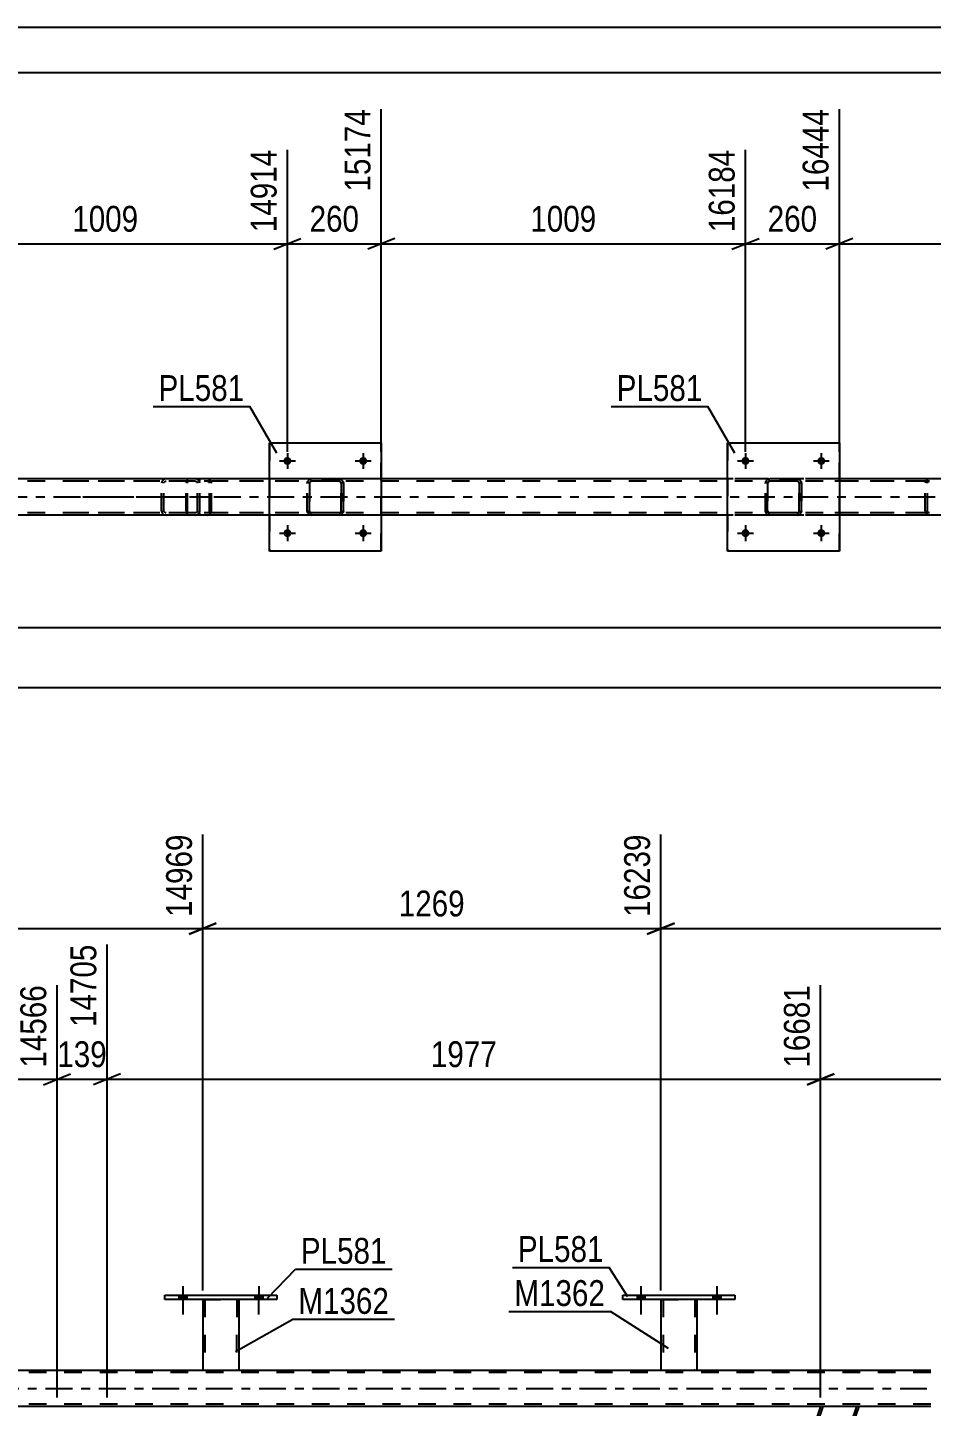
# Model space of a CAD drawing. Header units: millimetres. Extents: x 0 to 841, y 0 to 594.
# Drawn here: x 644.6 to 744.8, y 441.2 to 594 of the extents above; entities that cross this region are included whole.
import ezdxf

# ---------------------------------------------------------------- set-up
doc = ezdxf.new("R2010")
doc.units = ezdxf.units.MM
doc.linetypes.add('DXK_LINE_DOT2', pattern=[3.9198, 1.9599, -1.9599])
doc.linetypes.add('DXK_LINE_DOT3', pattern=[5.9187, 2.979, -0.9799, 0.9799, -0.9799])
doc.styles.add('Arial Narrow', font='ARIALN.TTF', dxfattribs={"height": 0.2})

# ---------------------------------------------------------------- blocks, each defined once
blk = doc.blocks.new('Unknown-122573578-1135 - 10973')
at = {"color": 5, "linetype": 'Continuous'}
for p, q in [((841, 594), (0, 594)), ((836, 589), (5, 589))]:
    blk.add_line(p, q, dxfattribs=at)
blk = doc.blocks.new('Part-122573578-2639 - 2500')
at = {"color": 7, "linetype": 'DXK_LINE_DOT2'}
for p, q in [((675.93, 543.94), (676.12, 543.97)), ((676.12, 543.97), (675.93, 543.94)), ((679.16, 543.97), (676.12, 543.97)), ((679.16, 543.97), (679.34, 543.94)), ((679.34, 543.94), (679.16, 543.97)), ((675.64, 543.49), (675.67, 543.68)), ((675.67, 543.68), (675.64, 543.49)), ((675.64, 540.45), (675.64, 543.49)), ((675.64, 543.49), (675.64, 543.49)), ((675.64, 540.45), (675.64, 543.49)), ((675.88, 543.49), (675.9, 543.59)), ((675.89, 543.59), (675.88, 543.49)), ((675.88, 540.45), (675.88, 543.49)), ((675.88, 543.49), (675.88, 543.49)), ((675.88, 543.49), (675.88, 540.45)), ((675.95, 543.66), (675.89, 543.59)), ((675.9, 543.59), (675.95, 543.66)), ((675.93, 543.94), (675.93, 543.94)), ((675.95, 543.66), (676.03, 543.72)), ((676.02, 543.72), (675.95, 543.66)), ((676.12, 543.73), (676.02, 543.72)), ((676.03, 543.72), (676.12, 543.73)), ((679.16, 543.73), (676.12, 543.73)), ((679.16, 543.73), (679.25, 543.72)), ((679.25, 543.72), (679.16, 543.73)), ((679.25, 543.72), (679.25, 543.72)), ((679.25, 543.72), (679.33, 543.66)), ((679.33, 543.66), (679.25, 543.72)), ((679.33, 543.66), (679.38, 543.59)), ((679.38, 543.59), (679.33, 543.66)), ((679.38, 543.59), (679.4, 543.49)), ((679.4, 543.49), (679.38, 543.59)), ((679.4, 540.45), (679.4, 543.49)), ((679.4, 543.49), (679.4, 543.49)), ((679.4, 543.49), (679.4, 540.45)), ((679.6, 543.68), (679.64, 543.49)), ((679.64, 543.49), (679.6, 543.68)), ((679.64, 540.45), (679.64, 543.49)), ((679.64, 543.49), (679.64, 543.49)), ((679.64, 543.49), (679.64, 540.45)), ((675.64, 540.45), (675.64, 540.45)), ((675.67, 540.27), (675.64, 540.45)), ((675.64, 540.45), (675.67, 540.27)), ((675.88, 540.45), (675.88, 540.45)), ((675.9, 540.36), (675.88, 540.45)), ((675.88, 540.45), (675.89, 540.36)), ((675.89, 540.36), (675.95, 540.28)), ((675.95, 540.28), (675.9, 540.36)), ((675.93, 540.01), (675.93, 540.01)), ((676.12, 539.97), (675.93, 540.01)), ((675.93, 540.01), (676.12, 539.97)), ((676.03, 540.23), (675.95, 540.28)), ((675.95, 540.28), (676.02, 540.23)), ((676.02, 540.23), (676.12, 540.21)), ((676.12, 540.21), (676.03, 540.23)), ((679.16, 540.21), (676.12, 540.21)), ((679.16, 539.97), (676.12, 539.97)), ((679.25, 540.23), (679.16, 540.21)), ((679.16, 540.21), (679.25, 540.23)), ((679.34, 540.01), (679.16, 539.97)), ((679.16, 539.97), (679.34, 540.01)), ((679.33, 540.28), (679.25, 540.23)), ((679.25, 540.23), (679.33, 540.28)), ((679.25, 540.23), (679.25, 540.23)), ((679.38, 540.36), (679.33, 540.28)), ((679.33, 540.28), (679.38, 540.36)), ((679.4, 540.45), (679.38, 540.36)), ((679.38, 540.36), (679.4, 540.45)), ((679.4, 540.45), (679.4, 540.45)), ((679.64, 540.45), (679.6, 540.27)), ((679.6, 540.27), (679.64, 540.45)), ((679.64, 540.45), (679.64, 540.45))]:
    blk.add_line(p, q, dxfattribs=at)
at = {"color": 7, "linetype": 'DXK_LINE_DOT3'}
blk.add_line((677.64, 541.97), (677.63, 541.97), dxfattribs=at)
at = {"color": 7, "linetype": 'DXK_LINE_DOT2'}
for centre, start, end in [((676.12, 543.49), 112.5, 157.5), ((676.12, 543.49), 112.5, 157.5), ((679.16, 543.49), 22.5, 67.5), ((679.16, 543.49), 22.5, 67.5), ((676.12, 540.45), 202.5, 247.5), ((676.12, 540.45), 202.5, 247.5), ((679.16, 540.45), 292.5, 337.5), ((679.16, 540.45), 292.5, 337.5)]:
    blk.add_arc(centre, 0.48, start, end, dxfattribs=at)
blk = doc.blocks.new('Part-122573578-2550 - 2500')
at = {"color": 7, "linetype": 'DXK_LINE_DOT2'}
for p, q in [((756.34, 543.98), (214.57, 543.98)), ((683.84, 543.98), (671.44, 543.98)), ((734.6, 543.98), (722.2, 543.98)), ((756.34, 543.74), (103.01, 543.74)), ((756.34, 540.22), (103.01, 540.22)), ((756.34, 539.98), (214.57, 539.98)), ((683.84, 539.98), (671.44, 539.98)), ((734.6, 539.98), (722.2, 539.98))]:
    blk.add_line(p, q, dxfattribs=at)
at = {"color": 2, "linetype": 'Continuous'}
for p, q in [((671.44, 543.98), (633.07, 543.98)), ((722.2, 543.98), (683.84, 543.98)), ((756.34, 543.98), (734.6, 543.98)), ((671.44, 539.98), (633.07, 539.98)), ((722.2, 539.98), (683.84, 539.98)), ((756.34, 539.98), (734.6, 539.98))]:
    blk.add_line(p, q, dxfattribs=at)
at = {"color": 7, "linetype": 'DXK_LINE_DOT3'}
blk.add_line((103.01, 541.98), (756.34, 541.98), dxfattribs=at)
blk = doc.blocks.new('Part-122573578-2638 - 2500')
at = {"color": 2, "linetype": 'Continuous'}
for p, q in [((671.44, 535.97), (671.44, 547.97)), ((671.44, 547.97), (671.44, 547.97)), ((671.44, 547.97), (683.84, 547.97)), ((683.84, 547.97), (683.84, 535.97)), ((671.44, 535.97), (671.44, 535.97)), ((683.84, 535.97), (671.44, 535.97))]:
    blk.add_line(p, q, dxfattribs=at)
at = {"color": 7, "linetype": 'DXK_LINE_DOT2'}
for p, q in [((671.44, 547.97), (671.44, 535.97)), ((671.44, 547.97), (671.44, 547.97)), ((683.84, 535.97), (683.84, 547.97)), ((671.44, 535.97), (671.44, 535.97))]:
    blk.add_line(p, q, dxfattribs=at)
blk = doc.blocks.new('Bolt-122573578-2582 - 2500')
at = {"linetype": 'Continuous'}
for points in [[(723.76, 545.97), (723.77, 546.07), (723.8, 546.15), (723.84, 546.23), (723.91, 546.3), (723.98, 546.36), (724.06, 546.39), (724.15, 546.41), (724.25, 546.41), (724.34, 546.39), (724.42, 546.36), (724.5, 546.3), (724.56, 546.23), (724.6, 546.15), (724.63, 546.07), (724.64, 545.97), (724.63, 545.88), (724.6, 545.8), (724.56, 545.72), (724.5, 545.65), (724.42, 545.59), (724.34, 545.56), (724.25, 545.54), (724.15, 545.54), (724.06, 545.56), (723.98, 545.59), (723.91, 545.65), (723.84, 545.72), (723.8, 545.8), (723.77, 545.88)], [(732.16, 545.97), (732.17, 546.07), (732.2, 546.15), (732.24, 546.23), (732.31, 546.3), (732.38, 546.36), (732.46, 546.39), (732.55, 546.41), (732.65, 546.41), (732.74, 546.39), (732.82, 546.36), (732.9, 546.3), (732.96, 546.23), (733, 546.15), (733.03, 546.07), (733.04, 545.97), (733.03, 545.88), (733, 545.8), (732.96, 545.72), (732.9, 545.65), (732.82, 545.59), (732.74, 545.56), (732.65, 545.54), (732.55, 545.54), (732.46, 545.56), (732.38, 545.59), (732.31, 545.65), (732.24, 545.72), (732.2, 545.8), (732.17, 545.88)]]:
    blk.add_hatch(color=1, dxfattribs=at).paths.add_polyline_path(points)
at = {"color": 1, "linetype": 'Continuous'}
for p, q in [((723.32, 545.97), (725.08, 545.97)), ((724.2, 546.85), (724.2, 545.09)), ((731.72, 545.97), (733.48, 545.97)), ((732.6, 546.85), (732.6, 545.09))]:
    blk.add_line(p, q, dxfattribs=at)
blk = doc.blocks.new('Bolt-122573578-2583 - 2500')
at = {"linetype": 'Continuous'}
for points in [[(723.76, 537.97), (723.77, 538.07), (723.8, 538.15), (723.84, 538.23), (723.91, 538.3), (723.98, 538.36), (724.06, 538.39), (724.15, 538.41), (724.25, 538.41), (724.34, 538.39), (724.42, 538.36), (724.5, 538.3), (724.56, 538.23), (724.6, 538.15), (724.63, 538.07), (724.64, 537.97), (724.63, 537.88), (724.6, 537.8), (724.56, 537.72), (724.5, 537.65), (724.42, 537.59), (724.34, 537.56), (724.25, 537.54), (724.15, 537.54), (724.06, 537.56), (723.98, 537.59), (723.91, 537.65), (723.84, 537.72), (723.8, 537.8), (723.77, 537.88)], [(732.16, 537.97), (732.17, 538.07), (732.2, 538.15), (732.24, 538.23), (732.31, 538.3), (732.38, 538.36), (732.46, 538.39), (732.55, 538.41), (732.65, 538.41), (732.74, 538.39), (732.82, 538.36), (732.9, 538.3), (732.96, 538.23), (733, 538.15), (733.03, 538.07), (733.04, 537.97), (733.03, 537.88), (733, 537.8), (732.96, 537.72), (732.9, 537.65), (732.82, 537.59), (732.74, 537.56), (732.65, 537.54), (732.55, 537.54), (732.46, 537.56), (732.38, 537.59), (732.31, 537.65), (732.24, 537.72), (732.2, 537.8), (732.17, 537.88)]]:
    blk.add_hatch(color=1, dxfattribs=at).paths.add_polyline_path(points)
at = {"color": 1, "linetype": 'Continuous'}
for p, q in [((723.32, 537.97), (725.08, 537.97)), ((724.2, 538.85), (724.2, 537.09)), ((731.72, 537.97), (733.48, 537.97)), ((732.6, 538.85), (732.6, 537.09))]:
    blk.add_line(p, q, dxfattribs=at)
blk = doc.blocks.new('Bolt-122573578-2584 - 2500')
at = {"linetype": 'Continuous'}
for points in [[(673, 545.97), (673.01, 546.07), (673.04, 546.15), (673.08, 546.23), (673.14, 546.3), (673.22, 546.36), (673.3, 546.39), (673.39, 546.41), (673.48, 546.41), (673.57, 546.39), (673.66, 546.36), (673.73, 546.3), (673.79, 546.23), (673.84, 546.15), (673.87, 546.07), (673.88, 545.97), (673.87, 545.88), (673.84, 545.8), (673.79, 545.72), (673.73, 545.65), (673.66, 545.59), (673.57, 545.56), (673.48, 545.54), (673.39, 545.54), (673.3, 545.56), (673.22, 545.59), (673.14, 545.65), (673.08, 545.72), (673.04, 545.8), (673.01, 545.88)], [(681.4, 545.97), (681.41, 546.07), (681.44, 546.15), (681.48, 546.23), (681.54, 546.3), (681.62, 546.36), (681.7, 546.39), (681.79, 546.41), (681.88, 546.41), (681.97, 546.39), (682.06, 546.36), (682.13, 546.3), (682.19, 546.23), (682.24, 546.15), (682.27, 546.07), (682.28, 545.97), (682.27, 545.88), (682.24, 545.8), (682.19, 545.72), (682.13, 545.65), (682.06, 545.59), (681.97, 545.56), (681.88, 545.54), (681.79, 545.54), (681.7, 545.56), (681.62, 545.59), (681.54, 545.65), (681.48, 545.72), (681.44, 545.8), (681.41, 545.88)]]:
    blk.add_hatch(color=1, dxfattribs=at).paths.add_polyline_path(points)
at = {"color": 1, "linetype": 'Continuous'}
for p, q in [((672.56, 545.97), (674.32, 545.97)), ((673.44, 546.85), (673.44, 545.09)), ((680.96, 545.97), (682.72, 545.97)), ((681.84, 546.85), (681.84, 545.09))]:
    blk.add_line(p, q, dxfattribs=at)
blk = doc.blocks.new('Bolt-122573578-2585 - 2500')
at = {"linetype": 'Continuous'}
for points in [[(673, 537.97), (673.01, 538.07), (673.04, 538.15), (673.08, 538.23), (673.14, 538.3), (673.22, 538.36), (673.3, 538.39), (673.39, 538.41), (673.48, 538.41), (673.57, 538.39), (673.66, 538.36), (673.73, 538.3), (673.79, 538.23), (673.84, 538.15), (673.87, 538.07), (673.88, 537.97), (673.87, 537.88), (673.84, 537.8), (673.79, 537.72), (673.73, 537.65), (673.66, 537.59), (673.57, 537.56), (673.48, 537.54), (673.39, 537.54), (673.3, 537.56), (673.22, 537.59), (673.14, 537.65), (673.08, 537.72), (673.04, 537.8), (673.01, 537.88)], [(681.4, 537.97), (681.41, 538.07), (681.44, 538.15), (681.48, 538.23), (681.54, 538.3), (681.62, 538.36), (681.7, 538.39), (681.79, 538.41), (681.88, 538.41), (681.97, 538.39), (682.06, 538.36), (682.13, 538.3), (682.19, 538.23), (682.24, 538.15), (682.27, 538.07), (682.28, 537.97), (682.27, 537.88), (682.24, 537.8), (682.19, 537.72), (682.13, 537.65), (682.06, 537.59), (681.97, 537.56), (681.88, 537.54), (681.79, 537.54), (681.7, 537.56), (681.62, 537.59), (681.54, 537.65), (681.48, 537.72), (681.44, 537.8), (681.41, 537.88)]]:
    blk.add_hatch(color=1, dxfattribs=at).paths.add_polyline_path(points)
at = {"color": 1, "linetype": 'Continuous'}
for p, q in [((672.56, 537.97), (674.32, 537.97)), ((673.44, 538.85), (673.44, 537.09)), ((680.96, 537.97), (682.72, 537.97)), ((681.84, 538.85), (681.84, 537.09))]:
    blk.add_line(p, q, dxfattribs=at)
blk = doc.blocks.new('Part-122573578-2632 - 2500')
at = {"color": 2, "linetype": 'Continuous'}
for p, q in [((722.2, 535.97), (722.2, 547.97)), ((722.2, 547.97), (722.2, 547.97)), ((722.2, 547.97), (734.6, 547.97)), ((734.6, 547.97), (734.6, 535.97)), ((722.2, 535.97), (722.2, 535.97)), ((734.6, 535.97), (722.2, 535.97))]:
    blk.add_line(p, q, dxfattribs=at)
at = {"color": 7, "linetype": 'DXK_LINE_DOT2'}
for p, q in [((722.2, 547.97), (722.2, 535.97)), ((722.2, 547.97), (722.2, 547.97)), ((734.6, 535.97), (734.6, 547.97)), ((722.2, 535.97), (722.2, 535.97))]:
    blk.add_line(p, q, dxfattribs=at)
blk = doc.blocks.new('Part-122573578-2633 - 2500')
at = {"color": 7, "linetype": 'DXK_LINE_DOT2'}
for p, q in [((726.7, 543.94), (726.88, 543.97)), ((726.88, 543.97), (726.7, 543.94)), ((729.92, 543.97), (726.88, 543.97)), ((729.92, 543.97), (730.1, 543.94)), ((730.1, 543.94), (729.92, 543.97)), ((726.4, 543.49), (726.44, 543.68)), ((726.44, 543.68), (726.4, 543.49)), ((726.4, 540.45), (726.4, 543.49)), ((726.4, 543.49), (726.4, 543.49)), ((726.4, 540.45), (726.4, 543.49)), ((726.64, 543.49), (726.66, 543.59)), ((726.66, 543.59), (726.64, 543.49)), ((726.64, 540.45), (726.64, 543.49)), ((726.64, 543.49), (726.64, 543.49)), ((726.64, 543.49), (726.64, 540.45)), ((726.66, 543.59), (726.71, 543.66)), ((726.71, 543.66), (726.66, 543.59)), ((726.7, 543.94), (726.7, 543.94)), ((726.71, 543.66), (726.79, 543.72)), ((726.79, 543.72), (726.71, 543.66)), ((726.79, 543.72), (726.88, 543.73)), ((726.88, 543.73), (726.79, 543.72)), ((729.92, 543.73), (726.88, 543.73)), ((729.92, 543.73), (730.01, 543.72)), ((730.01, 543.72), (729.92, 543.73)), ((730.01, 543.72), (730.01, 543.72)), ((730.01, 543.72), (730.09, 543.66)), ((730.09, 543.66), (730.01, 543.72)), ((730.09, 543.66), (730.14, 543.59)), ((730.14, 543.59), (730.09, 543.66)), ((730.14, 543.59), (730.16, 543.49)), ((730.16, 543.49), (730.14, 543.59)), ((730.16, 540.45), (730.16, 543.49)), ((730.16, 543.49), (730.16, 543.49)), ((730.16, 543.49), (730.16, 540.45)), ((730.36, 543.68), (730.4, 543.49)), ((730.4, 543.49), (730.36, 543.68)), ((730.4, 540.45), (730.4, 543.49)), ((730.4, 543.49), (730.4, 543.49)), ((730.4, 543.49), (730.4, 540.45)), ((726.4, 540.45), (726.4, 540.45)), ((726.44, 540.27), (726.4, 540.45)), ((726.4, 540.45), (726.44, 540.27)), ((726.64, 540.45), (726.64, 540.45)), ((726.66, 540.36), (726.64, 540.45)), ((726.64, 540.45), (726.66, 540.36)), ((726.71, 540.28), (726.66, 540.36)), ((726.66, 540.36), (726.71, 540.28)), ((726.7, 540.01), (726.7, 540.01)), ((726.88, 539.97), (726.7, 540.01)), ((726.7, 540.01), (726.88, 539.97)), ((726.79, 540.23), (726.71, 540.28)), ((726.71, 540.28), (726.79, 540.23)), ((726.88, 540.21), (726.79, 540.23)), ((726.79, 540.23), (726.88, 540.21)), ((729.92, 540.21), (726.88, 540.21)), ((729.92, 539.97), (726.88, 539.97)), ((730.01, 540.23), (729.92, 540.21)), ((729.92, 540.21), (730.01, 540.23)), ((730.1, 540.01), (729.92, 539.97)), ((729.92, 539.97), (730.1, 540.01)), ((730.09, 540.28), (730.01, 540.23)), ((730.01, 540.23), (730.09, 540.28)), ((730.01, 540.23), (730.01, 540.23)), ((730.14, 540.36), (730.09, 540.28)), ((730.09, 540.28), (730.14, 540.36)), ((730.16, 540.45), (730.14, 540.36)), ((730.14, 540.36), (730.16, 540.45)), ((730.16, 540.45), (730.16, 540.45)), ((730.4, 540.45), (730.36, 540.27)), ((730.36, 540.27), (730.4, 540.45)), ((730.4, 540.45), (730.4, 540.45))]:
    blk.add_line(p, q, dxfattribs=at)
at = {"color": 7, "linetype": 'DXK_LINE_DOT3'}
blk.add_line((728.4, 541.97), (728.4, 541.97), dxfattribs=at)
at = {"color": 7, "linetype": 'DXK_LINE_DOT2'}
for centre, start, end in [((726.88, 543.49), 112.5, 157.5), ((726.88, 543.49), 112.5, 157.5), ((729.92, 543.49), 22.5, 67.5), ((729.92, 543.49), 22.5, 67.5), ((726.88, 540.45), 202.5, 247.5), ((726.88, 540.45), 202.5, 247.5), ((729.92, 540.45), 292.5, 337.5), ((729.92, 540.45), 292.5, 337.5)]:
    blk.add_arc(centre, 0.48, start, end, dxfattribs=at)
blk = doc.blocks.new('Part-122573578-2695 - 2500')
at = {"color": 7, "linetype": 'DXK_LINE_DOT2'}
for p, q in [((747.83, 543.98), (733.77, 543.98)), ((744.61, 543.98), (744.42, 543.94)), ((748.02, 543.94), (747.83, 543.98)), ((747.83, 543.74), (733.77, 543.74)), ((744.14, 543.67), (744.11, 543.5)), ((744.11, 540.46), (744.11, 543.5)), ((744.15, 543.68), (744.14, 543.67)), ((744.36, 543.5), (744.38, 543.59)), ((744.36, 540.46), (744.36, 543.5)), ((744.38, 543.59), (744.43, 543.67)), ((744.43, 543.67), (744.52, 543.72)), ((744.52, 543.72), (744.61, 543.74)), ((747.83, 543.74), (747.93, 543.72)), ((747.93, 543.72), (748.01, 543.67)), ((748.01, 543.67), (748.06, 543.59)), ((748.06, 543.59), (748.08, 543.5)), ((748.08, 540.46), (748.08, 543.5)), ((748.3, 543.67), (748.3, 543.68)), ((748.34, 543.5), (748.3, 543.67)), ((748.34, 540.46), (748.34, 543.5)), ((747.83, 540.22), (733.77, 540.22)), ((747.83, 539.98), (733.77, 539.98)), ((744.11, 540.46), (744.15, 540.27)), ((744.38, 540.36), (744.36, 540.46)), ((744.43, 540.29), (744.38, 540.36)), ((744.42, 540.01), (744.61, 539.98)), ((744.52, 540.23), (744.43, 540.29)), ((744.61, 540.22), (744.52, 540.23)), ((747.93, 540.23), (747.83, 540.22)), ((747.83, 539.98), (748.02, 540.01)), ((748.01, 540.29), (747.93, 540.23)), ((748.06, 540.36), (748.01, 540.29)), ((748.08, 540.46), (748.06, 540.36)), ((748.3, 540.27), (748.34, 540.46))]:
    blk.add_line(p, q, dxfattribs=at)
for centre, start, end in [((744.6, 543.48), 110.9282, 155.8647), ((747.85, 543.48), 24.1353, 69.0718), ((744.6, 540.47), 204.1353, 249.0718), ((747.85, 540.47), 290.9282, 335.8647)]:
    blk.add_arc(centre, 0.495, start, end, dxfattribs=at)
blk = doc.blocks.new('Part-122573578-2702 - 2500')
at = {"color": 7, "linetype": 'DXK_LINE_DOT2'}
for p, q in [((663.21, 543.98), (649.15, 543.98)), ((660, 543.98), (659.81, 543.94)), ((663.41, 543.94), (663.21, 543.98)), ((663.21, 543.74), (649.15, 543.74)), ((659.53, 543.67), (659.49, 543.5)), ((659.49, 540.46), (659.49, 543.5)), ((659.53, 543.68), (659.53, 543.67)), ((659.75, 543.5), (659.76, 543.59)), ((659.75, 540.46), (659.75, 543.5)), ((659.76, 543.59), (659.82, 543.67)), ((659.82, 543.67), (659.9, 543.72)), ((659.9, 543.72), (660, 543.74)), ((663.21, 543.74), (663.31, 543.72)), ((663.31, 543.72), (663.39, 543.67)), ((663.39, 543.67), (663.45, 543.59)), ((663.45, 543.59), (663.47, 543.5)), ((663.47, 540.46), (663.47, 543.5)), ((663.69, 543.67), (663.68, 543.68)), ((663.72, 543.5), (663.69, 543.67)), ((663.72, 540.46), (663.72, 543.5)), ((663.21, 540.22), (649.15, 540.22)), ((663.21, 539.98), (649.15, 539.98)), ((659.49, 540.46), (659.53, 540.27)), ((659.76, 540.36), (659.75, 540.46)), ((659.82, 540.29), (659.76, 540.36)), ((659.81, 540.01), (660, 539.98)), ((659.9, 540.23), (659.82, 540.29)), ((660, 540.22), (659.9, 540.23)), ((663.31, 540.23), (663.21, 540.22)), ((663.21, 539.98), (663.41, 540.01)), ((663.39, 540.29), (663.31, 540.23)), ((663.45, 540.36), (663.39, 540.29)), ((663.47, 540.46), (663.45, 540.36)), ((663.68, 540.27), (663.72, 540.46))]:
    blk.add_line(p, q, dxfattribs=at)
at = {"color": 7, "linetype": 'DXK_LINE_DOT3'}
blk.add_line((650.76, 541.98), (664.86, 541.98), dxfattribs=at)
at = {"color": 7, "linetype": 'DXK_LINE_DOT2'}
for centre, start, end in [((659.98, 543.48), 110.9282, 155.8647), ((663.23, 543.48), 24.1353, 69.0718), ((659.98, 540.47), 204.1353, 249.0718), ((663.23, 540.47), 290.9282, 335.8647)]:
    blk.add_arc(centre, 0.495, start, end, dxfattribs=at)
blk = doc.blocks.new('Part-122573578-2715 - 2500')
at = {"color": 7, "linetype": 'DXK_LINE_DOT2'}
for p, q in [((662.49, 543.98), (662.39, 543.94)), ((674.72, 543.98), (662.49, 543.98)), ((663.72, 543.74), (663.72, 543.98)), ((664.73, 543.94), (664.54, 543.98)), ((662.25, 543.68), (662.23, 543.5)), ((662.23, 540.46), (662.23, 543.5)), ((662.31, 543.83), (662.25, 543.68)), ((662.39, 543.94), (662.31, 543.83)), ((662.36, 543.5), (662.37, 543.59)), ((662.36, 540.46), (662.36, 543.5)), ((662.37, 543.59), (662.4, 543.67)), ((662.4, 543.67), (662.44, 543.72)), ((662.44, 543.72), (662.49, 543.74)), ((674.72, 543.74), (662.49, 543.74)), ((664.54, 543.74), (664.63, 543.72)), ((664.63, 543.72), (664.72, 543.67)), ((664.72, 543.67), (664.77, 543.59)), ((664.77, 543.59), (664.79, 543.5)), ((664.79, 540.46), (664.79, 543.5)), ((665.01, 543.67), (665, 543.68)), ((665.04, 543.5), (665.01, 543.67)), ((665.04, 540.46), (665.04, 543.5)), ((662.23, 540.46), (662.25, 540.27)), ((662.25, 540.27), (662.31, 540.12)), ((662.31, 540.12), (662.39, 540.01)), ((662.37, 540.36), (662.36, 540.46)), ((662.4, 540.29), (662.37, 540.36)), ((662.39, 540.01), (662.49, 539.98)), ((662.44, 540.23), (662.4, 540.29)), ((662.49, 540.22), (662.44, 540.23)), ((674.72, 540.22), (662.49, 540.22)), ((674.72, 539.98), (662.49, 539.98)), ((663.72, 539.98), (663.72, 540.22)), ((664.63, 540.23), (664.54, 540.22)), ((664.54, 539.98), (664.73, 540.01)), ((664.72, 540.29), (664.63, 540.23)), ((664.77, 540.36), (664.72, 540.29)), ((664.79, 540.46), (664.77, 540.36)), ((665, 540.27), (665.04, 540.46))]:
    blk.add_line(p, q, dxfattribs=at)
for centre, start, end in [((664.55, 543.48), 23.9465, 68.8966), ((664.55, 540.47), 291.1034, 336.0535)]:
    blk.add_arc(centre, 0.493, start, end, dxfattribs=at)
blk = doc.blocks.new('Bolt-122573578-3383 - 3249')
at = {"linetype": 'Continuous'}
for points in [[(712.18, 453.04), (713.06, 453.04), (713.06, 453.52), (712.18, 453.52)], [(720.58, 453.04), (721.46, 453.04), (721.46, 453.52), (720.58, 453.52)]]:
    blk.add_hatch(color=1, dxfattribs=at).paths.add_polyline_path(points)
at = {"color": 1, "linetype": 'Continuous'}
for p, q in [((712.62, 454.52), (712.62, 451.4)), ((721.02, 454.52), (721.02, 451.4)), ((712.18, 453.52), (712.18, 453.04)), ((713.06, 453.52), (713.06, 453.04)), ((720.58, 453.52), (720.58, 453.04)), ((721.46, 453.52), (721.46, 453.04))]:
    blk.add_line(p, q, dxfattribs=at)
blk = doc.blocks.new('Part-122573578-3309 - 3249')
at = {"color": 2, "linetype": 'Continuous'}
for p, q in [((90.27, 445.2), (744.75, 445.2)), ((732.52, 441.2), (229.11, 441.2)), ((744.75, 441.2), (736.75, 441.2))]:
    blk.add_line(p, q, dxfattribs=at)
at = {"color": 7, "linetype": 'DXK_LINE_DOT2'}
for p, q in [((744.75, 444.96), (90.27, 444.96)), ((744.75, 441.44), (90.27, 441.44)), ((736.75, 441.2), (732.52, 441.2))]:
    blk.add_line(p, q, dxfattribs=at)
at = {"color": 7, "linetype": 'DXK_LINE_DOT3'}
blk.add_line((90.27, 443.2), (744.75, 443.2), dxfattribs=at)
blk = doc.blocks.new('Bolt-122573578-3384 - 3249')
at = {"linetype": 'Continuous'}
for points in [[(712.18, 453.04), (713.06, 453.04), (713.06, 453.52), (712.18, 453.52)], [(720.58, 453.04), (721.46, 453.04), (721.46, 453.52), (720.58, 453.52)]]:
    blk.add_hatch(color=1, dxfattribs=at).paths.add_polyline_path(points)
at = {"color": 1, "linetype": 'Continuous'}
for p, q in [((712.62, 454.52), (712.62, 451.4)), ((721.02, 454.52), (721.02, 451.4)), ((712.18, 453.52), (712.18, 453.04)), ((713.06, 453.52), (713.06, 453.04)), ((720.58, 453.52), (720.58, 453.04)), ((721.46, 453.52), (721.46, 453.04))]:
    blk.add_line(p, q, dxfattribs=at)
blk = doc.blocks.new('Part-122573578-3436 - 3249')
at = {"color": 7, "linetype": 'DXK_LINE_DOT2'}
for p, q in [((732.78, 441.2), (690.78, 319.2)), ((736.5, 441.2), (694.5, 319.2)), ((691.74, 322.72), (690.52, 319.2)), ((694.75, 319.2), (690.52, 319.2))]:
    blk.add_line(p, q, dxfattribs=at)
at = {"color": 2, "linetype": 'Continuous'}
for p, q in [((732.52, 441.2), (691.74, 322.72)), ((736.75, 441.2), (694.75, 319.2)), ((736.75, 441.2), (732.52, 441.2))]:
    blk.add_line(p, q, dxfattribs=at)
blk = doc.blocks.new('Bolt-122573578-3496 - 3249')
at = {"linetype": 'Continuous'}
for points in [[(661.42, 453.04), (662.3, 453.04), (662.3, 453.52), (661.42, 453.52)], [(669.82, 453.04), (670.7, 453.04), (670.7, 453.52), (669.82, 453.52)]]:
    blk.add_hatch(color=1, dxfattribs=at).paths.add_polyline_path(points)
at = {"color": 1, "linetype": 'Continuous'}
for p, q in [((661.86, 454.52), (661.85, 451.4)), ((670.26, 454.52), (670.25, 451.4)), ((661.42, 453.52), (661.42, 453.04)), ((662.3, 453.52), (662.3, 453.04)), ((669.82, 453.52), (669.82, 453.04)), ((670.7, 453.52), (670.7, 453.04))]:
    blk.add_line(p, q, dxfattribs=at)
blk = doc.blocks.new('Bolt-122573578-3497 - 3249')
at = {"linetype": 'Continuous'}
for points in [[(661.42, 453.04), (662.3, 453.04), (662.3, 453.52), (661.42, 453.52)], [(669.82, 453.04), (670.7, 453.04), (670.7, 453.52), (669.82, 453.52)]]:
    blk.add_hatch(color=1, dxfattribs=at).paths.add_polyline_path(points)
at = {"color": 1, "linetype": 'Continuous'}
for p, q in [((661.86, 454.52), (661.85, 451.4)), ((670.26, 454.52), (670.25, 451.4)), ((661.42, 453.52), (661.42, 453.04)), ((662.3, 453.52), (662.3, 453.04)), ((669.82, 453.52), (669.82, 453.04)), ((670.7, 453.52), (670.7, 453.04))]:
    blk.add_line(p, q, dxfattribs=at)
blk = doc.blocks.new('Part-122573578-3529 - 3249')
at = {"color": 2, "linetype": 'Continuous'}
for p, q in [((664.06, 453.04), (664.05, 445.2)), ((668.06, 453.04), (668.05, 445.2)), ((664.05, 445.2), (668.05, 445.2))]:
    blk.add_line(p, q, dxfattribs=at)
at = {"color": 7, "linetype": 'DXK_LINE_DOT2'}
for p, q in [((664.06, 453.04), (668.06, 453.04)), ((664.06, 453.04), (664.06, 453.04)), ((664.06, 453.04), (664.06, 453.04)), ((664.3, 453.04), (664.29, 445.2)), ((667.82, 453.04), (667.81, 445.2)), ((668.06, 453.04), (668.06, 453.04)), ((668.06, 453.04), (668.06, 453.04)), ((667.8, 445.2), (667.76, 445.2)), ((667.76, 445.2), (667.8, 445.2)), ((667.81, 445.2), (667.8, 445.2)), ((667.8, 445.2), (667.81, 445.2))]:
    blk.add_line(p, q, dxfattribs=at)
blk = doc.blocks.new('Part-122573578-3534 - 3249')
at = {"color": 2, "linetype": 'Continuous'}
for p, q in [((659.86, 453.52), (672.26, 453.52)), ((659.86, 453.04), (659.86, 453.52)), ((672.26, 453.04), (659.86, 453.04)), ((672.26, 453.52), (672.26, 453.04))]:
    blk.add_line(p, q, dxfattribs=at)
blk = doc.blocks.new('Part-122573578-3539 - 3249')
at = {"color": 2, "linetype": 'Continuous'}
for p, q in [((714.82, 453.04), (714.82, 445.2)), ((718.82, 453.04), (718.82, 445.2)), ((714.82, 445.2), (718.82, 445.2))]:
    blk.add_line(p, q, dxfattribs=at)
at = {"color": 7, "linetype": 'DXK_LINE_DOT2'}
for p, q in [((714.82, 453.04), (718.82, 453.04)), ((714.82, 453.04), (714.82, 453.04)), ((714.82, 453.04), (714.82, 453.04)), ((715.06, 453.04), (715.06, 445.2)), ((718.58, 453.04), (718.58, 445.2)), ((718.82, 453.04), (718.82, 453.04)), ((718.82, 453.04), (718.82, 453.04)), ((718.56, 445.2), (718.52, 445.2)), ((718.52, 445.2), (718.56, 445.2)), ((718.58, 445.2), (718.56, 445.2)), ((718.56, 445.2), (718.58, 445.2))]:
    blk.add_line(p, q, dxfattribs=at)
blk = doc.blocks.new('Part-122573578-3544 - 3249')
at = {"color": 2, "linetype": 'Continuous'}
for p, q in [((710.62, 453.52), (723.02, 453.52)), ((710.62, 453.04), (710.62, 453.52)), ((723.02, 453.04), (710.62, 453.04)), ((723.02, 453.52), (723.02, 453.04))]:
    blk.add_line(p, q, dxfattribs=at)
blk = doc.blocks.new('StraightDimension-122573578-7326 - 2500')
at = {"color": 7, "linetype": 'Continuous'}
for p, q in [((683.84, 546.98), (683.84, 584.97)), ((724.2, 546.97), (724.2, 580.47)), ((685.34, 570.63), (682.34, 569.43)), ((683.84, 570.03), (724.2, 570.03)), ((722.7, 569.43), (725.7, 570.63))]:
    blk.add_line(p, q, dxfattribs=at)
at = {"color": 0, "linetype": 'Continuous'}
blk.add_wipeout([(723.6, 581.07), (719.4, 581.07), (719.4, 570.73), (723.6, 570.73)], dxfattribs=at)
at = {"color": 0}
blk.add_wipeout([(708.28, 570.78), (708.28, 574.98), (699.76, 574.98), (699.76, 570.78)], dxfattribs=at)
at = {"color": 3, "linetype": 'Continuous', "style": 'Arial Narrow'}
blk.add_text('16184', height=2.863, rotation=90.0002, dxfattribs=at).set_placement((723, 571.33))
at = {"color": 3, "style": 'Arial Narrow'}
blk.add_text('1009', height=2.863, dxfattribs=at).set_placement((700.36, 571.38))
blk = doc.blocks.new('StraightDimension-122573578-2791 - 2500')
at = {"color": 7, "linetype": 'Continuous'}
blk.add_line((87.45, 520.86), (794.1, 520.86), dxfattribs=at)
blk = doc.blocks.new('StraightDimension-122573578-7324 - 2500')
at = {"color": 7, "linetype": 'Continuous'}
for p, q in [((734.6, 546.98), (734.6, 584.97)), ((766.44, 546.97), (766.44, 580.47)), ((736.1, 570.63), (733.1, 569.43)), ((734.6, 570.03), (766.44, 570.03)), ((764.94, 569.43), (767.94, 570.63))]:
    blk.add_line(p, q, dxfattribs=at)
at = {"color": 0, "linetype": 'Continuous'}
blk.add_wipeout([(765.84, 581.07), (761.64, 581.07), (761.64, 570.73), (765.84, 570.73)], dxfattribs=at)
at = {"color": 0}
blk.add_wipeout([(754.78, 570.78), (754.78, 574.98), (746.26, 574.98), (746.26, 570.78)], dxfattribs=at)
at = {"color": 3, "linetype": 'Continuous', "style": 'Arial Narrow'}
blk.add_text('17453', height=2.863, rotation=90.0002, dxfattribs=at).set_placement((765.24, 571.33))
at = {"color": 3, "style": 'Arial Narrow'}
blk.add_text('1009', height=2.863, dxfattribs=at).set_placement((746.86, 571.38))
blk = doc.blocks.new('StraightDimension-122573578-7325 - 2500')
at = {"color": 7, "linetype": 'Continuous'}
for p, q in [((734.6, 546.98), (734.6, 584.97)), ((724.2, 546.97), (724.2, 580.47)), ((722.7, 569.43), (725.7, 570.63)), ((724.2, 570.03), (734.6, 570.03)), ((736.1, 570.63), (733.1, 569.43))]:
    blk.add_line(p, q, dxfattribs=at)
at = {"color": 0}
blk.add_wipeout([(732.74, 570.78), (732.74, 574.98), (726.06, 574.98), (726.06, 570.78)], dxfattribs=at)
at = {"color": 3, "style": 'Arial Narrow'}
blk.add_text('260', height=2.863, dxfattribs=at).set_placement((726.66, 571.38))
at = {"color": 0, "linetype": 'Continuous'}
blk.add_wipeout([(734, 585.57), (729.8, 585.57), (729.8, 575.23), (734, 575.23)], dxfattribs=at)
at = {"color": 3, "linetype": 'Continuous', "style": 'Arial Narrow'}
blk.add_text('16444', height=2.863, rotation=90.0002, dxfattribs=at).set_placement((733.4, 575.83))
blk = doc.blocks.new('StraightDimension-122573578-7327 - 2500')
at = {"color": 7, "linetype": 'Continuous'}
for p, q in [((683.84, 546.98), (683.84, 584.97)), ((673.44, 546.97), (673.44, 580.47)), ((671.94, 569.43), (674.94, 570.63)), ((673.44, 570.03), (683.84, 570.03)), ((685.34, 570.63), (682.34, 569.43))]:
    blk.add_line(p, q, dxfattribs=at)
at = {"color": 0}
blk.add_wipeout([(681.98, 570.78), (681.98, 574.98), (675.3, 574.98), (675.3, 570.78)], dxfattribs=at)
at = {"color": 3, "style": 'Arial Narrow'}
blk.add_text('260', height=2.863, dxfattribs=at).set_placement((675.9, 571.38))
at = {"color": 0, "linetype": 'Continuous'}
blk.add_wipeout([(683.24, 585.57), (679.04, 585.57), (679.04, 575.23), (683.24, 575.23)], dxfattribs=at)
at = {"color": 3, "linetype": 'Continuous', "style": 'Arial Narrow'}
blk.add_text('15174', height=2.863, rotation=90.0002, dxfattribs=at).set_placement((682.64, 575.83))
blk = doc.blocks.new('StraightDimension-122573578-7328 - 2500')
at = {"color": 7, "linetype": 'Continuous'}
for p, q in [((633.07, 546.98), (633.07, 584.97)), ((673.44, 546.97), (673.44, 580.47)), ((634.57, 570.63), (631.57, 569.43)), ((633.07, 570.03), (673.44, 570.03)), ((671.94, 569.43), (674.94, 570.63))]:
    blk.add_line(p, q, dxfattribs=at)
at = {"color": 0, "linetype": 'Continuous'}
blk.add_wipeout([(672.84, 581.07), (668.64, 581.07), (668.64, 570.73), (672.84, 570.73)], dxfattribs=at)
at = {"color": 0}
blk.add_wipeout([(657.51, 570.78), (657.51, 574.98), (649, 574.98), (649, 570.78)], dxfattribs=at)
at = {"color": 3, "linetype": 'Continuous', "style": 'Arial Narrow'}
blk.add_text('14914', height=2.863, rotation=90.0002, dxfattribs=at).set_placement((672.24, 571.33))
at = {"color": 3, "style": 'Arial Narrow'}
blk.add_text('1009', height=2.863, dxfattribs=at).set_placement((649.6, 571.38))
blk = doc.blocks.new('StraightDimension-122573578-7714 - 2500')
at = {"color": 7, "linetype": 'Continuous'}
blk.add_line((88.09, 527.5), (793.46, 527.5), dxfattribs=at)
blk = doc.blocks.new('StraightDimension-122573578-10275 - 3249')
at = {"color": 7, "linetype": 'Continuous'}
for p, q in [((653.46, 442.2), (653.46, 492.4)), ((647.91, 442.2), (647.91, 487.9)), ((646.41, 476.85), (649.41, 478.05)), ((647.91, 477.45), (653.46, 477.45)), ((654.96, 478.05), (651.96, 476.85))]:
    blk.add_line(p, q, dxfattribs=at)
at = {"color": 0}
blk.add_wipeout([(654.03, 478.2), (654.03, 482.4), (647.34, 482.4), (647.34, 478.2)], dxfattribs=at)
at = {"color": 3, "style": 'Arial Narrow'}
blk.add_text('139', height=2.863, dxfattribs=at).set_placement((647.94, 478.8))
at = {"color": 0, "linetype": 'Continuous'}
blk.add_wipeout([(652.86, 493), (648.66, 493), (648.66, 482.65), (652.86, 482.65)], dxfattribs=at)
at = {"color": 3, "linetype": 'Continuous', "style": 'Arial Narrow'}
blk.add_text('14705', height=2.863, rotation=90.0002, dxfattribs=at).set_placement((652.26, 483.25))
blk = doc.blocks.new('StraightDimension-122573578-4112 - 3249')
at = {"color": 7, "linetype": 'Continuous'}
for p, q in [((714.82, 454.04), (714.82, 504.59)), ((790.39, 446.2), (790.39, 504.59)), ((716.32, 494.75), (713.32, 493.55)), ((714.82, 494.15), (790.39, 494.15)), ((788.89, 493.55), (791.89, 494.75))]:
    blk.add_line(p, q, dxfattribs=at)
at = {"color": 0, "linetype": 'Continuous'}
blk.add_wipeout([(789.79, 505.19), (785.59, 505.19), (785.59, 494.85), (789.79, 494.85)], dxfattribs=at)
at = {"color": 0}
blk.add_wipeout([(756.86, 494.9), (756.86, 499.1), (748.35, 499.1), (748.35, 494.9)], dxfattribs=at)
at = {"color": 3, "linetype": 'Continuous', "style": 'Arial Narrow'}
blk.add_text('18287', height=2.863, rotation=90.0002, dxfattribs=at).set_placement((789.19, 495.45))
at = {"color": 3, "style": 'Arial Narrow'}
blk.add_text('2049', height=2.863, dxfattribs=at).set_placement((748.95, 495.5))
blk = doc.blocks.new('StraightDimension-122573578-4132 - 3249')
at = {"color": 7, "linetype": 'Continuous'}
for p, q in [((613.29, 454.04), (613.29, 504.59)), ((664.06, 454.04), (664.06, 504.59)), ((614.79, 494.75), (611.79, 493.55)), ((613.29, 494.15), (664.06, 494.15)), ((662.56, 493.55), (665.56, 494.75))]:
    blk.add_line(p, q, dxfattribs=at)
at = {"color": 0, "linetype": 'Continuous'}
blk.add_wipeout([(663.46, 505.19), (659.26, 505.19), (659.26, 494.85), (663.46, 494.85)], dxfattribs=at)
at = {"color": 0}
blk.add_wipeout([(642.93, 494.9), (642.93, 499.1), (634.42, 499.1), (634.42, 494.9)], dxfattribs=at)
at = {"color": 3, "linetype": 'Continuous', "style": 'Arial Narrow'}
blk.add_text('14969', height=2.863, rotation=90.0002, dxfattribs=at).set_placement((662.86, 495.45))
at = {"color": 3, "style": 'Arial Narrow'}
blk.add_text('1269', height=2.863, dxfattribs=at).set_placement((635.02, 495.5))
blk = doc.blocks.new('StraightDimension-122573578-10273 - 3249')
at = {"color": 7, "linetype": 'Continuous'}
for p, q in [((732.52, 442.2), (732.52, 487.9)), ((790.39, 446.2), (790.39, 487.9)), ((734.02, 478.05), (731.02, 476.85)), ((732.52, 477.45), (790.39, 477.45)), ((788.89, 476.85), (791.89, 478.05))]:
    blk.add_line(p, q, dxfattribs=at)
at = {"color": 0, "linetype": 'Continuous'}
blk.add_wipeout([(789.79, 488.5), (785.59, 488.5), (785.59, 478.15), (789.79, 478.15)], dxfattribs=at)
at = {"color": 0}
blk.add_wipeout([(765.71, 478.2), (765.71, 482.4), (757.2, 482.4), (757.2, 478.2)], dxfattribs=at)
at = {"color": 3, "linetype": 'Continuous', "style": 'Arial Narrow'}
blk.add_text('18287', height=2.863, rotation=90.0002, dxfattribs=at).set_placement((789.19, 478.75))
at = {"color": 3, "style": 'Arial Narrow'}
blk.add_text('1606', height=2.863, dxfattribs=at).set_placement((757.8, 478.8))
blk = doc.blocks.new('StraightDimension-122573578-4122 - 3249')
at = {"color": 7, "linetype": 'Continuous'}
for p, q in [((664.06, 454.04), (664.06, 504.59)), ((714.82, 454.04), (714.82, 504.59)), ((665.56, 494.75), (662.56, 493.55)), ((664.06, 494.15), (714.82, 494.15)), ((713.32, 493.55), (716.32, 494.75))]:
    blk.add_line(p, q, dxfattribs=at)
at = {"color": 0, "linetype": 'Continuous'}
blk.add_wipeout([(714.22, 505.19), (710.02, 505.19), (710.02, 494.85), (714.22, 494.85)], dxfattribs=at)
at = {"color": 0}
blk.add_wipeout([(693.69, 494.9), (693.69, 499.1), (685.18, 499.1), (685.18, 494.9)], dxfattribs=at)
at = {"color": 3, "linetype": 'Continuous', "style": 'Arial Narrow'}
blk.add_text('16239', height=2.863, rotation=90.0002, dxfattribs=at).set_placement((713.62, 495.45))
at = {"color": 3, "style": 'Arial Narrow'}
blk.add_text('1269', height=2.863, dxfattribs=at).set_placement((685.78, 495.5))
blk = doc.blocks.new('StraightDimension-122573578-10274 - 3249')
at = {"color": 7, "linetype": 'Continuous'}
for p, q in [((653.46, 442.2), (653.46, 492.4)), ((732.52, 442.2), (732.52, 487.9)), ((654.96, 478.05), (651.96, 476.85)), ((653.46, 477.45), (732.52, 477.45)), ((731.02, 476.85), (734.02, 478.05))]:
    blk.add_line(p, q, dxfattribs=at)
at = {"color": 0, "linetype": 'Continuous'}
blk.add_wipeout([(731.92, 488.5), (727.72, 488.5), (727.72, 478.15), (731.92, 478.15)], dxfattribs=at)
at = {"color": 0}
blk.add_wipeout([(697.25, 478.2), (697.25, 482.4), (688.74, 482.4), (688.74, 478.2)], dxfattribs=at)
at = {"color": 3, "linetype": 'Continuous', "style": 'Arial Narrow'}
blk.add_text('16681', height=2.863, rotation=90.0002, dxfattribs=at).set_placement((731.32, 478.75))
at = {"color": 3, "style": 'Arial Narrow'}
blk.add_text('1977', height=2.863, dxfattribs=at).set_placement((689.34, 478.8))
blk = doc.blocks.new('StraightDimension-122573578-10276 - 3249')
at = {"color": 7, "linetype": 'Continuous'}
for p, q in [((568.85, 442.2), (568.85, 492.4)), ((647.91, 442.2), (647.91, 487.9)), ((570.35, 478.05), (567.35, 476.85)), ((568.85, 477.45), (647.91, 477.45)), ((646.41, 476.85), (649.41, 478.05))]:
    blk.add_line(p, q, dxfattribs=at)
at = {"color": 0, "linetype": 'Continuous'}
blk.add_wipeout([(647.31, 488.5), (643.11, 488.5), (643.11, 478.15), (647.31, 478.15)], dxfattribs=at)
at = {"color": 0}
blk.add_wipeout([(612.64, 478.2), (612.64, 482.4), (604.12, 482.4), (604.12, 478.2)], dxfattribs=at)
at = {"color": 3, "linetype": 'Continuous', "style": 'Arial Narrow'}
blk.add_text('14566', height=2.863, rotation=90.0002, dxfattribs=at).set_placement((646.71, 478.75))
at = {"color": 3, "style": 'Arial Narrow'}
blk.add_text('1976', height=2.863, dxfattribs=at).set_placement((604.72, 478.8))
blk = doc.blocks.new('Mark-122573578-2634 - 2500')
at = {"color": 0}
blk.add_wipeout([(668.67, 552.62), (668.67, 555.62), (659.16, 555.62), (659.16, 552.62)], dxfattribs=at)
blk.add_wipeout([(668.67, 552.62), (668.67, 555.62), (659.16, 555.62), (659.16, 552.62)], dxfattribs=at)
at = {"color": 30, "linetype": 'Continuous'}
for p in [(658.56, 552.02), (672.27, 546.82)]:
    blk.add_line(p, (669.27, 552.02), dxfattribs=at)
at = {"color": 3, "style": 'Arial Narrow'}
blk.add_text('PL581', height=2.863, dxfattribs=at).set_placement((659.16, 552.62))
blk = doc.blocks.new('Mark-122573578-2628 - 2500')
at = {"color": 0}
blk.add_wipeout([(719.43, 552.62), (719.43, 555.62), (709.93, 555.62), (709.93, 552.62)], dxfattribs=at)
blk.add_wipeout([(719.43, 552.62), (719.43, 555.62), (709.93, 555.62), (709.93, 552.62)], dxfattribs=at)
at = {"color": 30, "linetype": 'Continuous'}
for p in [(709.33, 552.02), (723.03, 546.82)]:
    blk.add_line(p, (720.03, 552.02), dxfattribs=at)
at = {"color": 3, "style": 'Arial Narrow'}
blk.add_text('PL581', height=2.863, dxfattribs=at).set_placement((709.93, 552.62))
blk = doc.blocks.new('Mark-122573578-3525 - 3249')
at = {"color": 0}
blk.add_wipeout([(684.71, 451.46), (684.71, 454.46), (674.65, 454.46), (674.65, 451.46)], dxfattribs=at)
blk.add_wipeout([(684.71, 451.46), (684.71, 454.46), (674.65, 454.46), (674.65, 451.46)], dxfattribs=at)
at = {"color": 30, "linetype": 'Continuous'}
for p, q in [((667.68, 447.3), (674.05, 450.86)), ((674.05, 450.86), (685.31, 450.86))]:
    blk.add_line(p, q, dxfattribs=at)
at = {"color": 3, "style": 'Arial Narrow'}
blk.add_text('M1362', height=2.863, dxfattribs=at).set_placement((674.65, 451.46))
blk = doc.blocks.new('Mark-122573578-3530 - 3249')
at = {"color": 0}
blk.add_wipeout([(684.44, 457.01), (684.44, 460.01), (674.93, 460.01), (674.93, 457.01)], dxfattribs=at)
blk.add_wipeout([(684.44, 457.01), (684.44, 460.01), (674.93, 460.01), (674.93, 457.01)], dxfattribs=at)
at = {"color": 30, "linetype": 'Continuous'}
for p, q in [((671.24, 453.21), (674.33, 456.41)), ((674.33, 456.41), (685.04, 456.41))]:
    blk.add_line(p, q, dxfattribs=at)
at = {"color": 3, "style": 'Arial Narrow'}
blk.add_text('PL581', height=2.863, dxfattribs=at).set_placement((674.93, 457.01))
blk = doc.blocks.new('Mark-122573578-3535 - 3249')
at = {"color": 0}
blk.add_wipeout([(708.64, 452.33), (708.64, 455.33), (698.59, 455.33), (698.59, 452.33)], dxfattribs=at)
blk.add_wipeout([(708.64, 452.33), (708.64, 455.33), (698.59, 455.33), (698.59, 452.33)], dxfattribs=at)
at = {"color": 30, "linetype": 'Continuous'}
for p in [(697.99, 451.73), (715.68, 447.62)]:
    blk.add_line(p, (709.24, 451.73), dxfattribs=at)
at = {"color": 3, "style": 'Arial Narrow'}
blk.add_text('M1362', height=2.863, dxfattribs=at).set_placement((698.59, 452.33))
blk = doc.blocks.new('Mark-122573578-3540 - 3249')
at = {"color": 0}
blk.add_wipeout([(708.48, 457.21), (708.48, 460.21), (698.98, 460.21), (698.98, 457.21)], dxfattribs=at)
blk.add_wipeout([(708.48, 457.21), (708.48, 460.21), (698.98, 460.21), (698.98, 457.21)], dxfattribs=at)
at = {"color": 30, "linetype": 'Continuous'}
for p in [(698.38, 456.61), (711.16, 453.33)]:
    blk.add_line(p, (709.08, 456.61), dxfattribs=at)
at = {"color": 3, "style": 'Arial Narrow'}
blk.add_text('PL581', height=2.863, dxfattribs=at).set_placement((698.98, 457.21))

msp = doc.modelspace()

# ---------------------------------------------------------------- block references
for name in ['Unknown-122573578-1135 - 10973', 'Part-122573578-2638 - 2500', 'Part-122573578-2632 - 2500', 'Part-122573578-2550 - 2500', 'Bolt-122573578-2584 - 2500', 'Bolt-122573578-2582 - 2500', 'Part-122573578-2702 - 2500', 'Part-122573578-2715 - 2500', 'Part-122573578-2639 - 2500', 'Part-122573578-2633 - 2500', 'Part-122573578-2695 - 2500', 'Bolt-122573578-2585 - 2500', 'Bolt-122573578-2583 - 2500', 'Bolt-122573578-3496 - 3249', 'Bolt-122573578-3497 - 3249', 'Bolt-122573578-3383 - 3249', 'Bolt-122573578-3384 - 3249', 'Part-122573578-3534 - 3249', 'Part-122573578-3529 - 3249', 'Part-122573578-3544 - 3249', 'Part-122573578-3539 - 3249', 'Part-122573578-3309 - 3249', 'Part-122573578-3436 - 3249']:
    msp.add_blockref(name, (0, 0))

# ---------------------------------------------------------------- next in the draw order: block references
for name in ['StraightDimension-122573578-7326 - 2500', 'StraightDimension-122573578-7324 - 2500', 'StraightDimension-122573578-2791 - 2500', 'StraightDimension-122573578-4112 - 3249', 'StraightDimension-122573578-10275 - 3249']:
    msp.add_blockref(name, (0, 0))

# ---------------------------------------------------------------- next in the draw order: block references
for name in ['StraightDimension-122573578-7327 - 2500', 'StraightDimension-122573578-7325 - 2500', 'StraightDimension-122573578-7714 - 2500', 'StraightDimension-122573578-4132 - 3249', 'StraightDimension-122573578-10273 - 3249']:
    msp.add_blockref(name, (0, 0))

# ---------------------------------------------------------------- next in the draw order: block references
for name in ['StraightDimension-122573578-7328 - 2500', 'Mark-122573578-2628 - 2500', 'StraightDimension-122573578-4122 - 3249', 'StraightDimension-122573578-10276 - 3249']:
    msp.add_blockref(name, (0, 0))

# ---------------------------------------------------------------- next in the draw order: block references
for name in ['Mark-122573578-2634 - 2500', 'StraightDimension-122573578-10274 - 3249']:
    msp.add_blockref(name, (0, 0))

# ---------------------------------------------------------------- next in the draw order: block references
for name in ['Mark-122573578-3525 - 3249', 'Mark-122573578-3535 - 3249']:
    msp.add_blockref(name, (0, 0))

# ---------------------------------------------------------------- next in the draw order: block references
for name in ['Mark-122573578-3530 - 3249', 'Mark-122573578-3540 - 3249']:
    msp.add_blockref(name, (0, 0))

doc.saveas('drawing.dxf')
